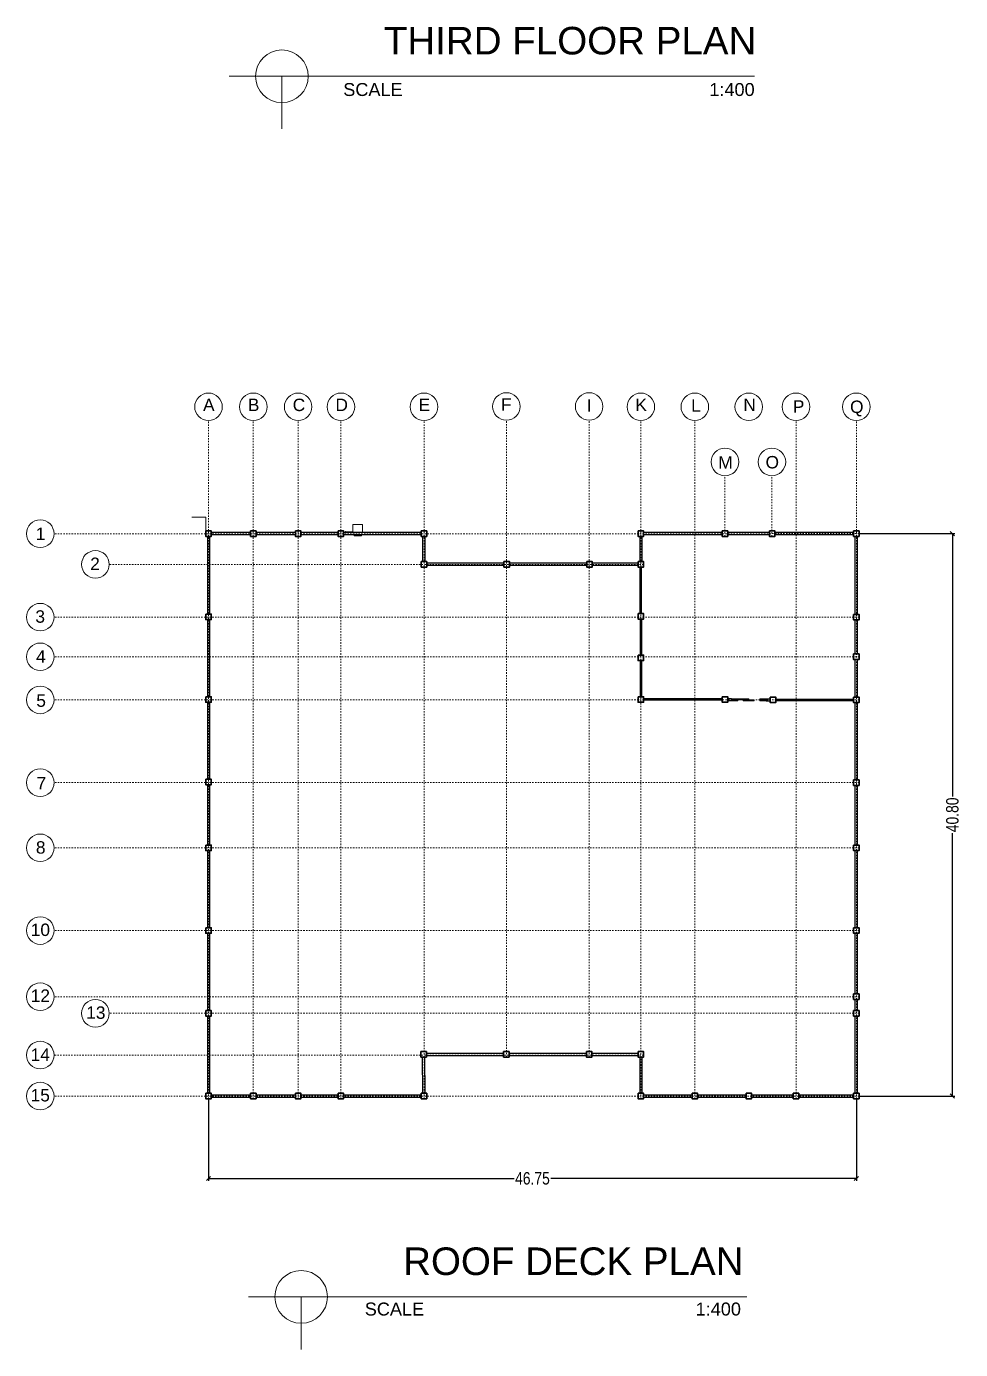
# Model space of a CAD drawing. Header units: millimetres. Extents: x 63005 to 126950, y 36019 to 74749.
# Drawn here: x 63053.6 to 63121.3, y 36019.4 to 36115.4 of the extents above; entities that cross this region are included whole.
import ezdxf

# ---------------------------------------------------------------- set-up
doc = ezdxf.new("R2010")
doc.units = ezdxf.units.MM
doc.header["$LTSCALE"] = 0.04
doc.linetypes.add('PHANTOM', pattern=[2.5, 1.25, -0.25, 0.25, -0.25, 0.25, -0.25])
doc.styles.get("Standard").update_dxf_attribs({"font": 'arial.ttf', "width": 0.8})
doc.dimstyles.new('dimension', dxfattribs={"dimtxt": 0.9, "dimasz": 0.3, "dimexe": 0.18, "dimexo": 0.0625, "dimgap": 0.09, "dimtad": 0, "dimzin": 0, "dimdsep": 46, "dimtxsty": 'Standard', "dimblk": 'OBLIQUE', "dimcen": 0.09, "dimclrd": 256, "dimclre": 256, "dimclrt": 256, "dimadec": 0, "dimazin": 0, "dimtfac": 1, "dimtofl": 0, "dimtmove": 0, "dimatfit": 3, "dimldrblk": 'OBLIQUE', "dimfxl": 1, "dimtolj": 1, "dimtzin": 0, "dimarcsym": 0})

# ---------------------------------------------------------------- blocks, each defined once
blk = doc.blocks.new('_Oblique')
at = {"color": 0, "linetype": 'ByBlock', "lineweight": -2}
blk.add_line((-0.5, -0.5), (0.5, 0.5), dxfattribs=at)
blk = doc.blocks.new('*D61')
at = {"lineweight": -2, "transparency": 16777216}
for p, q in [((63114.01, 36078.603), (63120.89, 36078.603)), ((63120.71, 36078.603), (63120.71, 36059.533)), ((63120.71, 36037.826), (63120.71, 36056.896)), ((63114.01, 36037.826), (63120.89, 36037.826))]:
    blk.add_line(p, q, dxfattribs=at)
at = {"layer": 'Defpoints', "color": 0, "lineweight": 25, "transparency": 16777216}
for p in [(63113.947, 36078.603), (63113.947, 36037.826), (63120.71, 36037.826)]:
    blk.add_point(p, dxfattribs=at)
at = {"lineweight": -2, "transparency": 16777216, "xscale": 0.3, "yscale": 0.3, "zscale": 0.3}
for p, rotation in [((63120.71, 36078.603), 90), ((63120.71, 36037.826), 270)]:
    blk.add_blockref('_Oblique', p, dxfattribs=dict(at, rotation=rotation))
at = {"lineweight": 5, "transparency": 16777216, "insert": (63120.71, 36058.214), "char_height": 0.9, "attachment_point": 5, "rotation": 90}
blk.add_mtext('\\A1;40.80', dxfattribs=at)
blk = doc.blocks.new('*D62')
at = {"lineweight": -2, "transparency": 16777216}
for p, q in [((63066.772, 36037.563), (63066.772, 36031.672)), ((63113.747, 36037.563), (63113.747, 36031.672)), ((63066.772, 36031.852), (63088.938, 36031.852)), ((63113.747, 36031.852), (63091.582, 36031.852))]:
    blk.add_line(p, q, dxfattribs=at)
at = {"layer": 'Defpoints', "color": 0, "lineweight": 25, "transparency": 16777216}
for p in [(63066.772, 36037.626), (63113.747, 36037.626), (63113.747, 36031.852)]:
    blk.add_point(p, dxfattribs=at)
at = {"lineweight": -2, "transparency": 16777216, "xscale": 0.3, "yscale": 0.3, "zscale": 0.3, "rotation": 180}
blk.add_blockref('_Oblique', (63066.772, 36031.852), dxfattribs=at)
at = {"lineweight": -2, "transparency": 16777216, "xscale": 0.3, "yscale": 0.3, "zscale": 0.3}
blk.add_blockref('_Oblique', (63113.747, 36031.852), dxfattribs=at)
at = {"lineweight": 5, "transparency": 16777216, "insert": (63090.26, 36031.852), "char_height": 0.9, "attachment_point": 5}
blk.add_mtext('\\A1;46.75', dxfattribs=at)

msp = doc.modelspace()

# ---------------------------------------------------------------- linework, layer by layer
at = {"color": 0, "linetype": 'ByBlock', "lineweight": 9}
for p, q in [((63075.909, 36111.764), (63068.274, 36111.764)), ((63072.092, 36111.764), (63072.092, 36107.946)), ((63106.366, 36111.764), (63075.909, 36111.764))]:
    msp.add_line(p, q, dxfattribs=at)
at = {"color": 0, "linetype": 'PHANTOM', "lineweight": 5, "transparency": 33554495}
for p, q in [((63066.772, 36037.626), (63066.772, 36086.801)), ((63070.022, 36037.626), (63070.022, 36086.801)), ((63073.272, 36037.626), (63073.272, 36086.801)), ((63076.372, 36037.626), (63076.372, 36086.801)), ((63082.397, 36037.628), (63082.397, 36086.801)), ((63088.372, 36040.651), (63088.372, 36086.826)), ((63094.372, 36040.651), (63094.372, 36086.826)), ((63098.122, 36037.626), (63098.122, 36086.801)), ((63102.035, 36037.626), (63102.035, 36086.801)), ((63109.372, 36037.626), (63109.372, 36086.801)), ((63113.747, 36037.626), (63113.747, 36086.801)), ((63104.222, 36078.403), (63104.222, 36082.803)), ((63107.622, 36078.403), (63107.622, 36082.803)), ((63113.947, 36078.603), (63055.572, 36078.6)), ((63098.322, 36076.379), (63059.572, 36076.376)), ((63113.947, 36072.553), (63055.572, 36072.55)), ((63113.947, 36069.678), (63055.572, 36069.675)), ((63113.947, 36066.553), (63055.572, 36066.55)), ((63113.947, 36060.553), (63055.573, 36060.55)), ((63113.947, 36055.828), (63055.572, 36055.825)), ((63113.947, 36049.828), (63055.572, 36049.825)), ((63113.947, 36045.028), (63055.573, 36045.025)), ((63113.947, 36043.826), (63059.572, 36043.823)), ((63098.322, 36040.801), (63055.572, 36040.798)), ((63113.947, 36037.826), (63055.572, 36037.823))]:
    msp.add_line(p, q, dxfattribs=at)
at = {"color": 6, "linetype": 'Continuous', "lineweight": 20}
for p, q in [((63066.572, 36079.801), (63065.572, 36079.801)), ((63066.572, 36078.801), (63066.572, 36079.801))]:
    msp.add_line(p, q, dxfattribs=at)
at = {"color": 0, "lineweight": 9}
for p, q in [((63077.242, 36079.278), (63077.942, 36079.278)), ((63077.242, 36078.756), (63077.242, 36079.278)), ((63077.942, 36079.278), (63077.942, 36078.678)), ((63076.722, 36078.756), (63076.702, 36078.756)), ((63076.702, 36078.756), (63076.702, 36078.676)), ((63076.722, 36078.676), (63076.722, 36078.756)), ((63076.972, 36078.746), (63076.722, 36078.746)), ((63076.972, 36078.726), (63076.722, 36078.726)), ((63076.972, 36078.746), (63077.222, 36078.746)), ((63076.972, 36078.726), (63077.222, 36078.726)), ((63077.222, 36078.676), (63077.222, 36078.756)), ((63077.222, 36078.756), (63077.242, 36078.756)), ((63077.242, 36078.756), (63077.242, 36078.676)), ((63077.323, 36078.445), (63077.323, 36078.525)), ((63077.343, 36078.445), (63077.323, 36078.445)), ((63077.343, 36078.525), (63077.343, 36078.445)), ((63077.593, 36078.475), (63077.343, 36078.475)), ((63077.593, 36078.455), (63077.343, 36078.455)), ((63077.593, 36078.475), (63077.843, 36078.475)), ((63077.593, 36078.455), (63077.843, 36078.455)), ((63077.843, 36078.525), (63077.843, 36078.445)), ((63077.843, 36078.445), (63077.863, 36078.445)), ((63077.863, 36078.445), (63077.863, 36078.525)), ((63077.308, 36023.262), (63069.672, 36023.262)), ((63073.49, 36023.262), (63073.49, 36019.445)), ((63105.801, 36023.262), (63077.308, 36023.262))]:
    msp.add_line(p, q, dxfattribs=at)
at = {"color": 4, "lineweight": 25}
for p, q in [((63066.697, 36078.401), (63066.697, 36072.776)), ((63066.847, 36078.401), (63066.847, 36072.776)), ((63069.822, 36078.678), (63066.972, 36078.678)), ((63069.822, 36078.528), (63066.972, 36078.528)), ((63073.072, 36078.678), (63070.222, 36078.678)), ((63073.072, 36078.528), (63070.222, 36078.528)), ((63076.172, 36078.678), (63073.472, 36078.678)), ((63076.172, 36078.528), (63073.472, 36078.528)), ((63082.197, 36078.678), (63076.572, 36078.678)), ((63082.197, 36078.528), (63076.572, 36078.528)), ((63082.322, 36076.579), (63082.322, 36078.403)), ((63082.472, 36076.579), (63082.472, 36078.403)), ((63098.047, 36078.403), (63098.047, 36076.579)), ((63098.197, 36078.403), (63098.197, 36076.579)), ((63104.022, 36078.678), (63098.322, 36078.678)), ((63104.022, 36078.528), (63098.322, 36078.528)), ((63107.447, 36078.678), (63104.422, 36078.678)), ((63107.447, 36078.528), (63104.422, 36078.528)), ((63113.547, 36078.678), (63107.847, 36078.678)), ((63113.547, 36078.528), (63107.847, 36078.528)), ((63113.672, 36072.753), (63113.672, 36078.403)), ((63113.822, 36072.753), (63113.822, 36078.403)), ((63088.197, 36076.454), (63082.597, 36076.454)), ((63094.197, 36076.454), (63088.597, 36076.454)), ((63097.922, 36076.454), (63094.597, 36076.454)), ((63088.197, 36076.304), (63082.597, 36076.304)), ((63094.197, 36076.304), (63088.597, 36076.304)), ((63097.922, 36076.304), (63094.597, 36076.304)), ((63066.697, 36072.376), (63066.697, 36066.776)), ((63066.847, 36072.376), (63066.847, 36066.776)), ((63113.672, 36069.878), (63113.672, 36072.353)), ((63113.822, 36069.878), (63113.822, 36072.353)), ((63113.672, 36066.753), (63113.672, 36069.478)), ((63113.822, 36066.753), (63113.822, 36069.478)), ((63066.697, 36066.376), (63066.697, 36060.801)), ((63066.847, 36066.376), (63066.847, 36060.801)), ((63104.022, 36066.63), (63098.322, 36066.63)), ((63104.022, 36066.53), (63098.322, 36066.53)), ((63107.897, 36066.603), (63113.547, 36066.603)), ((63107.897, 36066.503), (63113.547, 36066.503)), ((63113.672, 36060.753), (63113.672, 36066.353)), ((63113.822, 36060.753), (63113.822, 36066.353)), ((63066.697, 36060.401), (63066.697, 36056.026)), ((63066.847, 36060.401), (63066.847, 36056.026)), ((63113.672, 36056.028), (63113.672, 36060.353)), ((63113.822, 36056.028), (63113.822, 36060.353)), ((63066.697, 36055.626), (63066.697, 36050.026)), ((63066.847, 36055.626), (63066.847, 36050.026)), ((63113.672, 36050.028), (63113.672, 36055.628)), ((63113.822, 36050.028), (63113.822, 36055.628)), ((63066.697, 36049.626), (63066.697, 36044.026)), ((63066.847, 36049.626), (63066.847, 36044.026)), ((63113.672, 36045.228), (63113.672, 36049.628)), ((63113.822, 36045.228), (63113.822, 36049.628)), ((63113.672, 36044.026), (63113.672, 36044.828)), ((63113.822, 36044.026), (63113.822, 36044.828)), ((63066.697, 36043.626), (63066.697, 36038.026)), ((63066.847, 36043.626), (63066.847, 36038.026)), ((63113.672, 36038.026), (63113.672, 36043.626)), ((63113.822, 36038.026), (63113.822, 36043.626)), ((63082.572, 36040.926), (63088.172, 36040.926)), ((63088.572, 36040.926), (63094.172, 36040.926)), ((63094.572, 36040.926), (63097.922, 36040.926)), ((63082.322, 36038.027), (63082.297, 36040.65)), ((63082.472, 36038.028), (63082.447, 36040.651)), ((63082.572, 36040.776), (63088.172, 36040.776)), ((63088.572, 36040.776), (63094.172, 36040.776)), ((63094.572, 36040.776), (63097.922, 36040.776)), ((63098.047, 36040.651), (63098.047, 36038.026)), ((63098.197, 36040.651), (63098.197, 36038.026)), ((63066.972, 36037.901), (63069.822, 36037.901)), ((63066.972, 36037.751), (63069.822, 36037.751)), ((63070.222, 36037.901), (63073.072, 36037.901)), ((63070.222, 36037.751), (63073.072, 36037.751)), ((63073.472, 36037.901), (63076.172, 36037.901)), ((63073.472, 36037.751), (63076.172, 36037.751)), ((63076.572, 36037.901), (63082.197, 36037.901)), ((63076.572, 36037.751), (63082.197, 36037.751)), ((63098.322, 36037.901), (63101.835, 36037.901)), ((63098.322, 36037.751), (63101.835, 36037.751)), ((63102.235, 36037.901), (63105.747, 36037.901)), ((63102.235, 36037.751), (63105.747, 36037.751)), ((63106.147, 36037.901), (63109.172, 36037.901)), ((63106.147, 36037.751), (63109.172, 36037.751)), ((63109.572, 36037.901), (63113.547, 36037.901)), ((63109.572, 36037.751), (63113.547, 36037.751))]:
    msp.add_line(p, q, dxfattribs=at)
at = {"color": 4, "linetype": 'ByBlock', "lineweight": 25}
for p, q in [((63098.072, 36072.804), (63098.072, 36076.179)), ((63098.172, 36072.804), (63098.172, 36076.179)), ((63098.072, 36072.404), (63098.072, 36069.804)), ((63098.172, 36072.404), (63098.172, 36069.804)), ((63098.072, 36069.404), (63098.072, 36066.78)), ((63098.172, 36069.404), (63098.172, 36066.78))]:
    msp.add_line(p, q, dxfattribs=at)
at = {"color": 4, "linetype": 'Continuous', "lineweight": 25}
for p, q in [((63104.697, 36066.63), (63104.422, 36066.63)), ((63104.697, 36066.478), (63104.422, 36066.478)), ((63107.197, 36066.628), (63107.497, 36066.628)), ((63107.197, 36066.478), (63107.497, 36066.478))]:
    msp.add_line(p, q, dxfattribs=at)
at = {"color": 1, "linetype": 'ByBlock', "lineweight": 13}
for p, q in [((63105.097, 36066.628), (63104.747, 36066.628)), ((63104.747, 36066.553), (63105.097, 36066.553)), ((63105.097, 36066.478), (63104.747, 36066.478)), ((63106.797, 36066.628), (63107.147, 36066.628)), ((63107.147, 36066.553), (63106.797, 36066.553)), ((63106.797, 36066.478), (63107.147, 36066.478))]:
    msp.add_line(p, q, dxfattribs=at)
at = {"color": 4, "lineweight": 35}
for points in [[(63066.572, 36078.801), (63066.972, 36078.801), (63066.972, 36078.401), (63066.572, 36078.401)], [(63069.822, 36078.801), (63070.222, 36078.801), (63070.222, 36078.401), (63069.822, 36078.401)], [(63073.072, 36078.801), (63073.472, 36078.801), (63073.472, 36078.401), (63073.072, 36078.401)], [(63076.172, 36078.801), (63076.572, 36078.801), (63076.572, 36078.401), (63076.172, 36078.401)], [(63082.197, 36078.803), (63082.597, 36078.803), (63082.597, 36078.403), (63082.197, 36078.403)], [(63097.922, 36078.803), (63098.322, 36078.803), (63098.322, 36078.403), (63097.922, 36078.403)], [(63104.022, 36078.803), (63104.422, 36078.803), (63104.422, 36078.403), (63104.022, 36078.403)], [(63107.447, 36078.803), (63107.847, 36078.803), (63107.847, 36078.403), (63107.447, 36078.403)], [(63113.547, 36078.803), (63113.947, 36078.803), (63113.947, 36078.403), (63113.547, 36078.403)], [(63082.197, 36076.579), (63082.597, 36076.579), (63082.597, 36076.179), (63082.197, 36076.179)], [(63088.197, 36076.579), (63088.597, 36076.579), (63088.597, 36076.179), (63088.197, 36076.179)], [(63094.197, 36076.579), (63094.597, 36076.579), (63094.597, 36076.179), (63094.197, 36076.179)], [(63097.922, 36076.579), (63098.322, 36076.579), (63098.322, 36076.179), (63097.922, 36076.179)], [(63066.572, 36072.776), (63066.972, 36072.776), (63066.972, 36072.376), (63066.572, 36072.376)], [(63113.547, 36072.753), (63113.947, 36072.753), (63113.947, 36072.353), (63113.547, 36072.353)], [(63113.547, 36069.878), (63113.947, 36069.878), (63113.947, 36069.478), (63113.547, 36069.478)], [(63066.572, 36066.776), (63066.972, 36066.776), (63066.972, 36066.376), (63066.572, 36066.376)], [(63113.547, 36066.753), (63113.947, 36066.753), (63113.947, 36066.353), (63113.547, 36066.353)], [(63066.572, 36060.801), (63066.972, 36060.801), (63066.972, 36060.401), (63066.572, 36060.401)], [(63113.547, 36060.753), (63113.947, 36060.753), (63113.947, 36060.353), (63113.547, 36060.353)], [(63066.572, 36056.026), (63066.972, 36056.026), (63066.972, 36055.626), (63066.572, 36055.626)], [(63113.547, 36056.028), (63113.947, 36056.028), (63113.947, 36055.628), (63113.547, 36055.628)], [(63066.572, 36050.026), (63066.972, 36050.026), (63066.972, 36049.626), (63066.572, 36049.626)], [(63113.547, 36050.028), (63113.947, 36050.028), (63113.947, 36049.628), (63113.547, 36049.628)], [(63113.547, 36045.228), (63113.947, 36045.228), (63113.947, 36044.828), (63113.547, 36044.828)], [(63066.572, 36044.026), (63066.972, 36044.026), (63066.972, 36043.626), (63066.572, 36043.626)], [(63113.547, 36044.026), (63113.947, 36044.026), (63113.947, 36043.626), (63113.547, 36043.626)], [(63082.172, 36041.051), (63082.572, 36041.051), (63082.572, 36040.651), (63082.172, 36040.651)], [(63088.172, 36041.051), (63088.572, 36041.051), (63088.572, 36040.651), (63088.172, 36040.651)], [(63094.172, 36041.051), (63094.572, 36041.051), (63094.572, 36040.651), (63094.172, 36040.651)], [(63097.922, 36041.051), (63098.322, 36041.051), (63098.322, 36040.651), (63097.922, 36040.651)], [(63066.572, 36038.026), (63066.972, 36038.026), (63066.972, 36037.626), (63066.572, 36037.626)], [(63069.822, 36038.026), (63070.222, 36038.026), (63070.222, 36037.626), (63069.822, 36037.626)], [(63073.072, 36038.026), (63073.472, 36038.026), (63073.472, 36037.626), (63073.072, 36037.626)], [(63076.172, 36038.026), (63076.572, 36038.026), (63076.572, 36037.626), (63076.172, 36037.626)], [(63082.197, 36038.028), (63082.597, 36038.028), (63082.597, 36037.628), (63082.197, 36037.628)], [(63097.922, 36038.026), (63098.322, 36038.026), (63098.322, 36037.626), (63097.922, 36037.626)], [(63101.835, 36038.026), (63102.235, 36038.026), (63102.235, 36037.626), (63101.835, 36037.626)], [(63105.747, 36038.026), (63106.147, 36038.026), (63106.147, 36037.626), (63105.747, 36037.626)], [(63109.172, 36038.026), (63109.572, 36038.026), (63109.572, 36037.626), (63109.172, 36037.626)], [(63113.547, 36038.026), (63113.947, 36038.026), (63113.947, 36037.626), (63113.547, 36037.626)]]:
    msp.add_lwpolyline(points, close=True, dxfattribs=at)
at = {"color": 4, "linetype": 'ByBlock', "lineweight": 35}
for points in [[(63097.922, 36072.804), (63098.322, 36072.804), (63098.322, 36072.404), (63097.922, 36072.404)], [(63097.922, 36069.804), (63098.322, 36069.804), (63098.322, 36069.404), (63097.922, 36069.404)], [(63097.922, 36066.78), (63098.322, 36066.78), (63098.322, 36066.38), (63097.922, 36066.38)], [(63104.022, 36066.78), (63104.422, 36066.78), (63104.422, 36066.38), (63104.022, 36066.38)], [(63107.497, 36066.753), (63107.897, 36066.753), (63107.897, 36066.353), (63107.497, 36066.353)]]:
    msp.add_lwpolyline(points, close=True, dxfattribs=at)
at = {"color": 1, "linetype": 'ByBlock', "lineweight": 13}
for points in [[(63104.747, 36066.628), (63104.747, 36066.478), (63104.697, 36066.478), (63104.697, 36066.628)], [(63105.147, 36066.628), (63105.147, 36066.478), (63105.097, 36066.478), (63105.097, 36066.628)], [(63105.147, 36066.628), (63105.947, 36066.628), (63105.947, 36066.553), (63105.147, 36066.553)], [(63105.547, 36066.553), (63106.347, 36066.553), (63106.347, 36066.478), (63105.547, 36066.478)], [(63106.747, 36066.628), (63106.747, 36066.478), (63106.797, 36066.478), (63106.797, 36066.628)], [(63107.147, 36066.628), (63107.147, 36066.478), (63107.197, 36066.478), (63107.197, 36066.628)]]:
    msp.add_lwpolyline(points, close=True, dxfattribs=at)
at = {"color": 0, "linetype": 'ByBlock', "lineweight": 9}
msp.add_circle((63072.092, 36111.764), 1.909, dxfattribs=at)
at = {"color": 0, "lineweight": 5}
for centre in [(63066.772, 36087.801), (63070.022, 36087.801), (63073.272, 36087.801), (63076.372, 36087.801), (63082.397, 36087.801), (63088.372, 36087.826), (63094.372, 36087.826), (63098.122, 36087.801), (63102.035, 36087.801), (63105.947, 36087.801), (63109.372, 36087.801), (63113.747, 36087.801), (63104.222, 36083.803), (63107.622, 36083.803), (63054.572, 36078.6), (63058.572, 36076.376), (63054.572, 36072.55), (63054.572, 36069.675), (63054.572, 36066.55), (63054.573, 36060.55), (63054.572, 36055.825), (63054.572, 36049.825), (63054.573, 36045.025), (63058.572, 36043.823), (63054.572, 36040.798), (63054.572, 36037.822)]:
    msp.add_circle(centre, 1, dxfattribs=at)
at = {"color": 0, "lineweight": 9}
msp.add_circle((63073.49, 36023.262), 1.909, dxfattribs=at)

# ---------------------------------------------------------------- texts
at = {"color": 0, "linetype": 'ByBlock', "lineweight": 9}
for s, height, p in [('THIRD FLOOR PLAN', 2, (63079.486, 36113.35)), ('SCALE                                                             1:400', 0.93948, (63076.543, 36110.338))]:
    msp.add_text(s, height=height, dxfattribs=at).set_placement(p)
at = {"color": 0, "linetype": 'PHANTOM', "lineweight": 5}
for s, p in [('A', (63066.376, 36087.491)), ('B', (63069.626, 36087.491)), ('C', (63072.876, 36087.491)), ('D', (63075.976, 36087.491)), ('E', (63082.001, 36087.491)), ('F', (63087.976, 36087.516)), ('I', (63094.198, 36087.439)), ('K', (63097.726, 36087.491)), ('L', (63101.764, 36087.45)), ('N', (63105.551, 36087.491)), ('P', (63109.139, 36087.373)), ('Q', (63113.288, 36087.352)), ('M', (63103.735, 36083.313)), ('O', (63107.161, 36083.335)), ('1', (63054.249, 36078.147)), ('2', (63058.193, 36075.968)), ('3', (63054.218, 36072.146)), ('4', (63054.27, 36069.248)), ('5', (63054.284, 36066.047)), ('7', (63054.302, 36060.053)), ('8', (63054.256, 36055.403)), ('10', (63053.882, 36049.43)), ('12', (63053.882, 36044.655)), ('13', (63057.902, 36043.424)), ('14', (63053.87, 36040.374)), ('15', (63053.87, 36037.435))]:
    msp.add_text(s, height=0.9, dxfattribs=at).set_placement(p)
at = {"color": 0, "lineweight": 9}
for s, height, p in [('ROOF DECK PLAN', 2, (63080.884, 36024.848)), ('SCALE                                                      1:400', 0.93948, (63078.102, 36021.912))]:
    msp.add_text(s, height=height, dxfattribs=at).set_placement(p)

# ---------------------------------------------------------------- dimensions: what is measured, and where the dimension line sits
at = {"color": 0, "lineweight": 5, "transparency": 33554559}
dim = msp.add_linear_dim(base=(63120.71, 36037.826), p1=(63113.947, 36078.603), p2=(63113.947, 36037.826), angle=90, text='40.80', dimstyle='dimension', dxfattribs=at)
dim.commit()
dim.dimension.update_dxf_attribs({"geometry": '*D61', "text_midpoint": (63120.71, 36058.214), "dimtype": 160})
dim = msp.add_linear_dim(base=(63113.747, 36031.852), p1=(63066.772, 36037.626), p2=(63113.747, 36037.626), text='46.75', dimstyle='dimension', dxfattribs=at)
dim.commit()
dim.dimension.update_dxf_attribs({"geometry": '*D62', "text_midpoint": (63090.26, 36031.852)})

doc.saveas('drawing.dxf')
